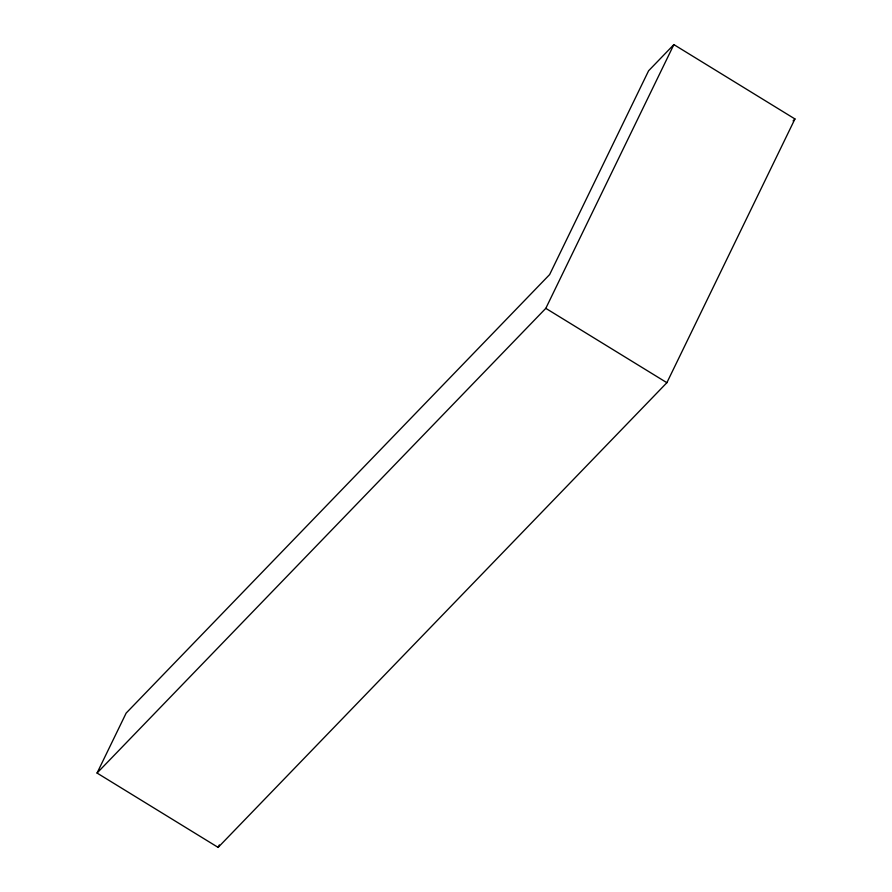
<?xml version="1.0" encoding="UTF-8"?>
<svg xmlns="http://www.w3.org/2000/svg" width="892" height="892" viewBox="0 0 892 892"><rect width="100%" height="100%" fill="white"/><g stroke="black" fill="none" stroke-linecap="round" stroke-linejoin="round"><path stroke-width="1.34" d="M97.05 773.041L126.151 713.098L549.628 274.58L648.596 70.78L673.873 44.6L794.95 118.959L666.882 382.701L218.127 847.4L97.05 773.041L545.804 308.342L673.873 44.6M218.127 847.4L219.343 844.902M793.077 120.899L794.95 118.959M545.804 308.342L666.882 382.701"/></g></svg>
